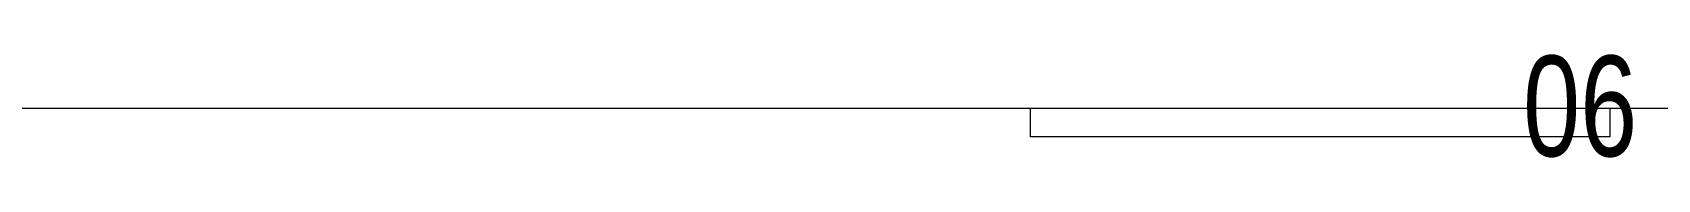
# Model space of a CAD drawing. Header units: inches. Extents: x -12418 to 57169, y -29325 to 19878.
# Drawn here: x 38492 to 39911, y -2891 to -2801 of the extents above; entities that cross this region are included whole.
import ezdxf

# ---------------------------------------------------------------- set-up
doc = ezdxf.new("R2010")
doc.units = ezdxf.units.IN
doc.header["$LTSCALE"] = 25
doc.header["$MEASUREMENT"] = 0
doc.linetypes.add('DASHDOT', pattern=[25.4, 12.7, -6.35, 0, -6.35])
for name, color, linetype, lineweight in [('00-Ground Floor$0$72_EGR_EQP_TAG', 142, 'Continuous', 5), ('00-Ground Floor$0$LOADING', 253, 'Continuous', 5), ('00-Ground Floor$0$Walls', 251, 'Continuous', 5), ('E-LITE-CLNG-CNDT', 6, 'DASHDOT', 35)]:
    doc.layers.add(name, color=color, linetype=linetype, lineweight=lineweight)
doc.styles.add('00-Ground Floor$0$X3G_ENTITY_257CFD', font='swisscl.ttf', dxfattribs={"height": 200})

# ---------------------------------------------------------------- blocks, each defined once
blk = doc.blocks.new('00-Ground Floor')
at = {"layer": '00-Ground Floor$0$LOADING', "elevation": 0}
blk.add_lwpolyline([(39363.3, -2872.4), (39363.3, -2847.4), (39869.3, -2847.4), (39869.3, -2872.4), (39363.3, -2872.4)], dxfattribs=at)
at = {"layer": '00-Ground Floor$0$Walls'}
blk.add_line((37949.5, -2847.4, 0), (41699, -2847.4, 0), dxfattribs=at)
at = {"layer": '00-Ground Floor$0$72_EGR_EQP_TAG', "insert": (39843.5, -2801.9, 0), "char_height": 87.47, "attachment_point": 2, "style": '00-Ground Floor$0$X3G_ENTITY_257CFD'}
blk.add_mtext('06', dxfattribs=at)

msp = doc.modelspace()

# ---------------------------------------------------------------- block references
at = {"layer": 'E-LITE-CLNG-CNDT'}
msp.add_blockref('00-Ground Floor', (0, 0), dxfattribs=at)

doc.saveas('drawing.dxf')
